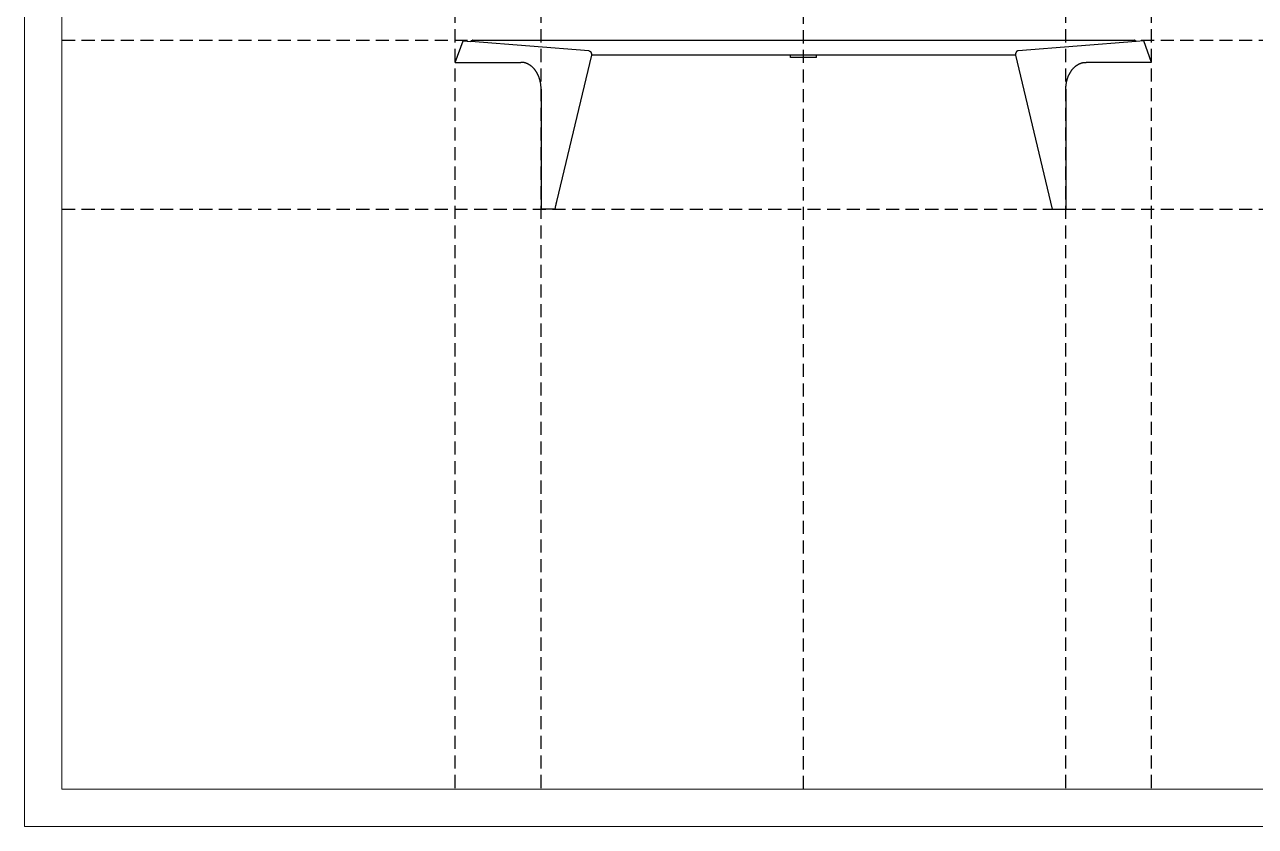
# Model space of a CAD drawing. Header units: millimetres. Extents: x 462 to 6402, y 441 to 4641.
# Drawn here: x 462 to 3755, y 441 to 2586 of the extents above; entities that cross this region are included whole.
import ezdxf

# ---------------------------------------------------------------- set-up
doc = ezdxf.new("R2010")
doc.units = ezdxf.units.MM
doc.linetypes.add('KRESKOWA', pattern=[0.75, 0.5, -0.25])
doc.layers.add('pomocnicza', color=253, linetype='KRESKOWA')
doc.layers.add('tabelka', color=7, linetype='Continuous')

msp = doc.modelspace()

# ---------------------------------------------------------------- linework, layer by layer
for p, q in [((1614.3, 2485.3), (1635.7, 2543.1)), ((1635.7, 2543.1), (1655.6, 2541.5)), ((1655.6, 2541.5), (1655.8, 2541.8)), ((1971.8, 2515.9), (1655.6, 2541.5)), ((1655.8, 2541.8), (1656.2, 2542.2)), ((1656.2, 2542.2), (1656.7, 2542.6)), ((1656.7, 2542.6), (1657.2, 2543)), ((1657.2, 2543), (1657.7, 2543.3)), ((1657.7, 2543.3), (1658.3, 2543.6)), ((1658.3, 2543.6), (1658.8, 2543.8)), ((1658.8, 2543.8), (1659.4, 2544)), ((1659.4, 2544), (1659.9, 2544.1)), ((1660, 2544.1), (1659.9, 2544.1)), ((1660, 2544.1), (1660.5, 2544.2)), ((1660.9, 2544.2), (1660.5, 2544.2)), ((1660.9, 2544.2), (1661, 2544.2)), ((1661, 2544.2), (3431, 2544.2)), ((3436.5, 2541.5), (3120.2, 2515.9)), ((3431.5, 2544.2), (3431, 2544.2)), ((3431, 2544.2), (3431, 2544.2)), ((3432.1, 2544.1), (3431.5, 2544.2)), ((3432.6, 2544), (3432.1, 2544.1)), ((3433.2, 2543.8), (3432.6, 2544)), ((3433.7, 2543.6), (3433.2, 2543.8)), ((3433.7, 2543.6), (3434.3, 2543.3)), ((3434.3, 2543.3), (3434.8, 2543)), ((3434.8, 2543), (3435.3, 2542.6)), ((3435.3, 2542.6), (3435.8, 2542.2)), ((3435.8, 2542.2), (3436.2, 2541.8)), ((3436.2, 2541.8), (3436.5, 2541.5)), ((3456.3, 2543.1), (3436.5, 2541.5)), ((3477.7, 2485.3), (3456.3, 2543.1)), ((1978.6, 2504.2), (1885.2, 2113)), ((1971.8, 2515.9), (1972.1, 2515.9)), ((1972.1, 2515.9), (1972.3, 2515.8)), ((1972.3, 2515.8), (1972.6, 2515.8)), ((1972.6, 2515.8), (1972.8, 2515.7)), ((1972.8, 2515.7), (1973.1, 2515.6)), ((1973.1, 2515.6), (1973.3, 2515.6)), ((1973.3, 2515.6), (1973.6, 2515.5)), ((1973.6, 2515.5), (1973.8, 2515.4)), ((1973.8, 2515.4), (1974.1, 2515.2)), ((1974.1, 2515.2), (1974.3, 2515.1)), ((1974.3, 2515.1), (1974.5, 2515)), ((1974.5, 2515), (1974.8, 2514.8)), ((1974.8, 2514.8), (1975, 2514.7)), ((1975, 2514.7), (1975.2, 2514.5)), ((1975.2, 2514.5), (1975.4, 2514.3)), ((1975.4, 2514.3), (1975.6, 2514.1)), ((1975.6, 2514.1), (1975.8, 2513.9)), ((1975.8, 2513.9), (1976, 2513.7)), ((1976, 2513.7), (1976.2, 2513.5)), ((1976.2, 2513.5), (1976.4, 2513.2)), ((1976.4, 2513.2), (1976.6, 2513)), ((1976.6, 2513), (1976.8, 2512.7)), ((1976.8, 2512.7), (1977, 2512.5)), ((1977, 2512.5), (1977.1, 2512.2)), ((1977.1, 2512.2), (1977.3, 2512)), ((1977.3, 2512), (1977.4, 2511.7)), ((1977.4, 2511.7), (1977.6, 2511.4)), ((1977.6, 2511.4), (1977.7, 2511.1)), ((1977.7, 2511.1), (1977.8, 2510.8)), ((1977.8, 2510.8), (1978, 2510.5)), ((1978, 2510.5), (1978.1, 2510.2)), ((1978.1, 2510.2), (1978.2, 2509.9)), ((1978.2, 2509.9), (1978.3, 2509.6)), ((1978.3, 2509.6), (1978.4, 2509.3)), ((1978.4, 2509.3), (1978.4, 2508.9)), ((1978.4, 2508.9), (1978.5, 2508.6)), ((1978.5, 2508.6), (1978.6, 2508.3)), ((1978.6, 2508.3), (1978.6, 2507.9)), ((1978.6, 2507.9), (1978.7, 2507.6)), ((1978.7, 2504.6), (1978.6, 2504.3)), ((1978.6, 2504.3), (1978.6, 2504.2)), ((2511, 2504.2), (1978.6, 2504.2)), ((1978.7, 2507.6), (1978.7, 2507.3)), ((1978.7, 2507.3), (1978.7, 2506.9)), ((1978.7, 2506.9), (1978.7, 2506.6)), ((1978.7, 2506.6), (1978.7, 2506.3)), ((1978.7, 2506.3), (1978.7, 2505.9)), ((1978.7, 2505.9), (1978.7, 2505.6)), ((1978.7, 2505.6), (1978.7, 2505.3)), ((1978.7, 2505.3), (1978.7, 2504.9)), ((1978.7, 2504.9), (1978.7, 2504.6)), ((2511, 2498.2), (2511, 2504.2)), ((2581, 2504.2), (2511, 2504.2)), ((2581, 2498.2), (2581, 2504.2)), ((3113.4, 2504.2), (2581, 2504.2)), ((3113.3, 2506.6), (3113.2, 2506.3)), ((3113.2, 2506.3), (3113.2, 2505.9)), ((3113.2, 2505.9), (3113.3, 2505.6)), ((3113.4, 2507.9), (3113.3, 2507.6)), ((3113.3, 2507.6), (3113.3, 2507.3)), ((3113.3, 2507.3), (3113.3, 2506.9)), ((3113.3, 2506.9), (3113.3, 2506.6)), ((3113.3, 2505.6), (3113.3, 2505.3)), ((3113.3, 2505.3), (3113.3, 2504.9)), ((3113.3, 2504.9), (3113.3, 2504.6)), ((3113.3, 2504.6), (3113.4, 2504.3)), ((3113.5, 2508.6), (3113.4, 2508.3)), ((3113.4, 2508.3), (3113.4, 2507.9)), ((3113.4, 2504.3), (3113.4, 2504.2)), ((3113.4, 2504.2), (3211.6, 2092.7)), ((3113.6, 2508.9), (3113.5, 2508.6)), ((3113.7, 2509.6), (3113.6, 2509.3)), ((3113.6, 2509.3), (3113.6, 2508.9)), ((3113.8, 2509.9), (3113.7, 2509.6)), ((3113.9, 2510.2), (3113.8, 2509.9)), ((3114, 2510.5), (3113.9, 2510.2)), ((3114.2, 2510.8), (3114, 2510.5)), ((3114.3, 2511.1), (3114.2, 2510.8)), ((3114.4, 2511.4), (3114.3, 2511.1)), ((3114.6, 2511.7), (3114.4, 2511.4)), ((3114.7, 2512), (3114.6, 2511.7)), ((3114.9, 2512.2), (3114.7, 2512)), ((3115, 2512.5), (3114.9, 2512.2)), ((3115.2, 2512.7), (3115, 2512.5)), ((3115.4, 2513), (3115.2, 2512.7)), ((3115.6, 2513.2), (3115.4, 2513)), ((3115.7, 2513.5), (3115.6, 2513.2)), ((3115.9, 2513.7), (3115.7, 2513.5)), ((3116.1, 2513.9), (3115.9, 2513.7)), ((3116.4, 2514.1), (3116.1, 2513.9)), ((3116.6, 2514.3), (3116.4, 2514.1)), ((3116.8, 2514.5), (3116.6, 2514.3)), ((3117, 2514.7), (3116.8, 2514.5)), ((3117.2, 2514.8), (3117, 2514.7)), ((3117.5, 2515), (3117.2, 2514.8)), ((3117.7, 2515.1), (3117.5, 2515)), ((3117.9, 2515.2), (3117.7, 2515.1)), ((3118.2, 2515.4), (3117.9, 2515.2)), ((3118.4, 2515.5), (3118.2, 2515.4)), ((3118.7, 2515.6), (3118.4, 2515.5)), ((3118.9, 2515.6), (3118.7, 2515.6)), ((3119.1, 2515.7), (3118.9, 2515.6)), ((3119.4, 2515.8), (3119.1, 2515.7)), ((3119.6, 2515.8), (3119.4, 2515.8)), ((3119.9, 2515.9), (3119.6, 2515.8)), ((3120.2, 2515.9), (3119.9, 2515.9)), ((1614.3, 2485.3), (1614.3, 2485.3)), ((1614.3, 2485.3), (1790, 2485.3)), ((1792.6, 2485.3), (1790, 2485.3)), ((1793.4, 2485.2), (1792.6, 2485.3)), ((1794.3, 2485.1), (1793.4, 2485.2)), ((1795.1, 2485), (1794.3, 2485.1)), ((1795.9, 2484.9), (1795.1, 2485)), ((1796.8, 2484.8), (1795.9, 2484.9)), ((1797.6, 2484.6), (1796.8, 2484.8)), ((1798.5, 2484.5), (1797.6, 2484.6)), ((1799.3, 2484.3), (1798.5, 2484.5)), ((1800.1, 2484.1), (1799.3, 2484.3)), ((1801, 2483.9), (1800.1, 2484.1)), ((1801.8, 2483.6), (1801, 2483.9)), ((1802.6, 2483.4), (1801.8, 2483.6)), ((1803.4, 2483.1), (1802.6, 2483.4)), ((1804.2, 2482.8), (1803.4, 2483.1)), ((1805.1, 2482.5), (1804.2, 2482.8)), ((1805.9, 2482.2), (1805.1, 2482.5)), ((1806.7, 2481.8), (1805.9, 2482.2)), ((1807.5, 2481.5), (1806.7, 2481.8)), ((1808.3, 2481.1), (1807.5, 2481.5)), ((1809.1, 2480.7), (1808.3, 2481.1)), ((1809.9, 2480.3), (1809.1, 2480.7)), ((1810.7, 2479.9), (1809.9, 2480.3)), ((1811.4, 2479.4), (1810.7, 2479.9)), ((1812.2, 2479), (1811.4, 2479.4)), ((1813, 2478.5), (1812.2, 2479)), ((1813.7, 2478), (1813, 2478.5)), ((1814.5, 2477.5), (1813.7, 2478)), ((1815.2, 2477), (1814.5, 2477.5)), ((1816, 2476.5), (1815.2, 2477)), ((1816.7, 2475.9), (1816, 2476.5)), ((1817.5, 2475.3), (1816.7, 2475.9)), ((1818.2, 2474.8), (1817.5, 2475.3)), ((1818.9, 2474.2), (1818.2, 2474.8)), ((1819.6, 2473.5), (1818.9, 2474.2)), ((1820.3, 2472.9), (1819.6, 2473.5)), ((1821, 2472.3), (1820.3, 2472.9)), ((1821.7, 2471.6), (1821, 2472.3)), ((1822.4, 2471), (1821.7, 2471.6)), ((1823.1, 2470.3), (1822.4, 2471)), ((1823.7, 2469.6), (1823.1, 2470.3)), ((2581, 2498.2), (2511, 2498.2)), ((3268.3, 2469.6), (3268.9, 2470.3)), ((3268.9, 2470.3), (3269.6, 2471)), ((3269.6, 2471), (3270.3, 2471.6)), ((3270.3, 2471.6), (3271, 2472.3)), ((3271, 2472.3), (3271.7, 2472.9)), ((3271.7, 2472.9), (3272.4, 2473.5)), ((3272.4, 2473.5), (3273.1, 2474.2)), ((3273.1, 2474.2), (3273.8, 2474.8)), ((3273.8, 2474.8), (3274.5, 2475.3)), ((3274.5, 2475.3), (3275.3, 2475.9)), ((3275.3, 2475.9), (3276, 2476.5)), ((3276, 2476.5), (3276.7, 2477)), ((3276.7, 2477), (3277.5, 2477.5)), ((3277.5, 2477.5), (3278.3, 2478)), ((3278.3, 2478), (3279, 2478.5)), ((3279, 2478.5), (3279.8, 2479)), ((3279.8, 2479), (3280.6, 2479.4)), ((3280.6, 2479.4), (3281.3, 2479.9)), ((3281.3, 2479.9), (3282.1, 2480.3)), ((3282.1, 2480.3), (3282.9, 2480.7)), ((3282.9, 2480.7), (3283.7, 2481.1)), ((3283.7, 2481.1), (3284.5, 2481.5)), ((3284.5, 2481.5), (3285.3, 2481.8)), ((3285.3, 2481.8), (3286.1, 2482.2)), ((3286.1, 2482.2), (3286.9, 2482.5)), ((3286.9, 2482.5), (3287.7, 2482.8)), ((3287.7, 2482.8), (3288.6, 2483.1)), ((3288.6, 2483.1), (3289.4, 2483.4)), ((3289.4, 2483.4), (3290.2, 2483.6)), ((3290.2, 2483.6), (3291, 2483.9)), ((3291, 2483.9), (3291.9, 2484.1)), ((3291.9, 2484.1), (3292.7, 2484.3)), ((3292.7, 2484.3), (3293.5, 2484.5)), ((3293.5, 2484.5), (3294.4, 2484.6)), ((3294.4, 2484.6), (3295.2, 2484.8)), ((3295.2, 2484.8), (3296.1, 2484.9)), ((3296.1, 2484.9), (3296.9, 2485)), ((3296.9, 2485), (3297.7, 2485.1)), ((3297.7, 2485.1), (3298.6, 2485.2)), ((3298.6, 2485.2), (3299.4, 2485.3)), ((3299.4, 2485.3), (3302, 2485.3)), ((3477.7, 2485.3), (3302, 2485.3)), ((1824.4, 2468.9), (1823.7, 2469.6)), ((1825, 2468.1), (1824.4, 2468.9)), ((1825.7, 2467.4), (1825, 2468.1)), ((1826.3, 2466.6), (1825.7, 2467.4)), ((1826.9, 2465.9), (1826.3, 2466.6)), ((1827.5, 2465.1), (1826.9, 2465.9)), ((1828.1, 2464.3), (1827.5, 2465.1)), ((1828.7, 2463.5), (1828.1, 2464.3)), ((1829.3, 2462.7), (1828.7, 2463.5)), ((1829.9, 2461.8), (1829.3, 2462.7)), ((1830.5, 2461), (1829.9, 2461.8)), ((1831, 2460.2), (1830.5, 2461)), ((1831.6, 2459.3), (1831, 2460.2)), ((1832.1, 2458.4), (1831.6, 2459.3)), ((1832.6, 2457.5), (1832.1, 2458.4)), ((1833.1, 2456.6), (1832.6, 2457.5)), ((1833.6, 2455.7), (1833.1, 2456.6)), ((1834.1, 2454.8), (1833.6, 2455.7)), ((1834.6, 2453.9), (1834.1, 2454.8)), ((1835.1, 2452.9), (1834.6, 2453.9)), ((1835.5, 2452), (1835.1, 2452.9)), ((1836, 2451), (1835.5, 2452)), ((1836.4, 2450.1), (1836, 2451)), ((1836.8, 2449.1), (1836.4, 2450.1)), ((1837.3, 2448.1), (1836.8, 2449.1)), ((1837.7, 2447.1), (1837.3, 2448.1)), ((1838, 2446.1), (1837.7, 2447.1)), ((1838.4, 2445.1), (1838, 2446.1)), ((1838.8, 2444.1), (1838.4, 2445.1)), ((1839.1, 2443.1), (1838.8, 2444.1)), ((1839.5, 2442), (1839.1, 2443.1)), ((1839.8, 2441), (1839.5, 2442)), ((1840.1, 2439.9), (1839.8, 2441)), ((1840.4, 2438.9), (1840.1, 2439.9)), ((1840.7, 2437.8), (1840.4, 2438.9)), ((1841, 2436.8), (1840.7, 2437.8)), ((3251, 2436.8), (3251.3, 2437.8)), ((3251.3, 2437.8), (3251.5, 2438.9)), ((3251.5, 2438.9), (3251.9, 2439.9)), ((3251.9, 2439.9), (3252.2, 2441)), ((3252.2, 2441), (3252.5, 2442)), ((3252.5, 2442), (3252.8, 2443.1)), ((3252.8, 2443.1), (3253.2, 2444.1)), ((3253.2, 2444.1), (3253.6, 2445.1)), ((3253.6, 2445.1), (3253.9, 2446.1)), ((3253.9, 2446.1), (3254.3, 2447.1)), ((3254.3, 2447.1), (3254.7, 2448.1)), ((3254.7, 2448.1), (3255.1, 2449.1)), ((3255.1, 2449.1), (3255.6, 2450.1)), ((3255.6, 2450.1), (3256, 2451)), ((3256, 2451), (3256.5, 2452)), ((3256.5, 2452), (3256.9, 2452.9)), ((3256.9, 2452.9), (3257.4, 2453.9)), ((3257.4, 2453.9), (3257.9, 2454.8)), ((3257.9, 2454.8), (3258.4, 2455.7)), ((3258.4, 2455.7), (3258.9, 2456.6)), ((3258.9, 2456.6), (3259.4, 2457.5)), ((3259.4, 2457.5), (3259.9, 2458.4)), ((3259.9, 2458.4), (3260.4, 2459.3)), ((3260.4, 2459.3), (3261, 2460.2)), ((3261, 2460.2), (3261.5, 2461)), ((3261.5, 2461), (3262.1, 2461.8)), ((3262.1, 2461.8), (3262.7, 2462.7)), ((3262.7, 2462.7), (3263.3, 2463.5)), ((3263.3, 2463.5), (3263.9, 2464.3)), ((3263.9, 2464.3), (3264.5, 2465.1)), ((3264.5, 2465.1), (3265.1, 2465.9)), ((3265.1, 2465.9), (3265.7, 2466.6)), ((3265.7, 2466.6), (3266.3, 2467.4)), ((3266.3, 2467.4), (3267, 2468.1)), ((3267, 2468.1), (3267.6, 2468.9)), ((3267.6, 2468.9), (3268.3, 2469.6)), ((1841.3, 2435.7), (1841, 2436.8)), ((1841.5, 2434.6), (1841.3, 2435.7)), ((1841.8, 2433.5), (1841.5, 2434.6)), ((1842, 2432.4), (1841.8, 2433.5)), ((1842.2, 2431.4), (1842, 2432.4)), ((1842.4, 2430.3), (1842.2, 2431.4)), ((1842.6, 2429.2), (1842.4, 2430.3)), ((1842.8, 2428.1), (1842.6, 2429.2)), ((1843, 2426.9), (1842.8, 2428.1)), ((1843.1, 2425.8), (1843, 2426.9)), ((1843.3, 2424.7), (1843.1, 2425.8)), ((1843.4, 2423.6), (1843.3, 2424.7)), ((1843.5, 2422.5), (1843.4, 2423.6)), ((1843.6, 2421.4), (1843.5, 2422.5)), ((1843.7, 2420.2), (1843.6, 2421.4)), ((1843.8, 2419.1), (1843.7, 2420.2)), ((1843.8, 2418), (1843.8, 2419.1)), ((1843.9, 2413.5), (1843.8, 2418)), ((1843.9, 2413.5), (1843.9, 2092.7)), ((3248.1, 2413.5), (3248.2, 2418)), ((3248.1, 2413.5), (3248.1, 2092.7)), ((3248.2, 2419.1), (3248.3, 2420.2)), ((3248.2, 2418), (3248.2, 2419.1)), ((3248.3, 2420.2), (3248.4, 2421.4)), ((3248.4, 2421.4), (3248.5, 2422.5)), ((3248.5, 2422.5), (3248.6, 2423.6)), ((3248.6, 2423.6), (3248.7, 2424.7)), ((3248.7, 2424.7), (3248.9, 2425.8)), ((3248.9, 2425.8), (3249, 2426.9)), ((3249, 2426.9), (3249.2, 2428.1)), ((3249.2, 2428.1), (3249.4, 2429.2)), ((3249.4, 2429.2), (3249.6, 2430.3)), ((3249.6, 2430.3), (3249.8, 2431.4)), ((3249.8, 2431.4), (3250, 2432.4)), ((3250, 2432.4), (3250.2, 2433.5)), ((3250.2, 2433.5), (3250.5, 2434.6)), ((3250.5, 2434.6), (3250.7, 2435.7)), ((3250.7, 2435.7), (3251, 2436.8)), ((1884.1, 2108.1), (1884, 2107.6)), ((1884.2, 2108.5), (1884.1, 2108.2)), ((1884.1, 2108.2), (1884.1, 2108.1)), ((1884.3, 2108.9), (1884.2, 2108.8)), ((1884.2, 2108.8), (1884.2, 2108.5)), ((1884.4, 2109.4), (1884.3, 2108.9)), ((1884.5, 2109.9), (1884.4, 2109.4)), ((1884.6, 2110.4), (1884.5, 2110)), ((1884.5, 2110), (1884.5, 2109.9)), ((1884.7, 2110.6), (1884.6, 2110.4)), ((1884.8, 2111.3), (1884.7, 2110.9)), ((1884.7, 2110.9), (1884.7, 2110.6)), ((1884.9, 2111.4), (1884.8, 2111.3)), ((1885, 2111.9), (1884.9, 2111.4)), ((1885.1, 2112.4), (1885, 2111.9)), ((1885.2, 2113), (1885.1, 2112.5)), ((1885.1, 2112.5), (1885.1, 2112.4)), ((1880.4, 2092.7), (1843.9, 2092.7)), ((1882.7, 2102.4), (1880.4, 2092.7)), ((1882.8, 2102.7), (1882.7, 2102.4)), ((1882.9, 2102.9), (1882.8, 2102.8)), ((1882.8, 2102.8), (1882.8, 2102.7)), ((1882.8, 2102.7), (1882.8, 2102.7)), ((1882.9, 2103), (1883, 2103.5)), ((1882.9, 2103), (1882.9, 2102.9)), ((1883.1, 2103.9), (1883, 2103.7)), ((1883, 2103.7), (1883, 2103.5)), ((1883, 2103.5), (1883, 2103.5)), ((1883.2, 2104.3), (1883.1, 2104.1)), ((1883.1, 2104.1), (1883.1, 2103.9)), ((1883.2, 2104.6), (1883.2, 2104.3)), ((1883.3, 2104.6), (1883.2, 2104.6)), ((1883.4, 2105.1), (1883.3, 2104.8)), ((1883.3, 2104.8), (1883.3, 2104.6)), ((1883.5, 2105.8), (1883.4, 2105.4)), ((1883.4, 2105.4), (1883.4, 2105.2)), ((1883.4, 2105.2), (1883.4, 2105.1)), ((1883.6, 2106.1), (1883.5, 2105.8)), ((1883.7, 2106.4), (1883.6, 2106.1)), ((1883.8, 2106.8), (1883.7, 2106.5)), ((1883.7, 2106.5), (1883.7, 2106.4)), ((1883.9, 2107.2), (1883.8, 2107)), ((1883.8, 2107), (1883.8, 2106.8)), ((1884, 2107.6), (1883.9, 2107.2)), ((1884, 2107.6), (1884, 2107.6)), ((3211.6, 2092.7), (3248.1, 2092.7))]:
    msp.add_line(p, q)
at = {"layer": 'pomocnicza', "ltscale": 70}
for points in [[(1614.3, 543.7), (1614.3, 4543.7)], [(3477.7, 543.7), (3477.7, 4543.7)], [(561.9, 2544.2), (6301.9, 2544.2)]]:
    msp.add_lwpolyline(points, dxfattribs=at)
at = {"layer": 'pomocnicza', "color": 254, "ltscale": 70}
for points in [[(1843.9, 543.7), (1843.9, 4543.7)], [(2546, 541.1), (2546, 4543.7)], [(3248.1, 543.7), (3248.1, 4543.7)]]:
    msp.add_lwpolyline(points, dxfattribs=at)
at = {"layer": 'pomocnicza', "color": 253, "ltscale": 70}
msp.add_lwpolyline([(561.9, 2092.7), (6301.9, 2092.7)], dxfattribs=at)
at = {"layer": 'tabelka', "lineweight": 5}
for points in [[(461.9, 4641.1), (6401.9, 4641.1), (6401.9, 441.1), (461.9, 441.1)], [(561.9, 4541.1), (6301.9, 4541.1), (6301.9, 541.1), (561.9, 541.1)]]:
    msp.add_lwpolyline(points, close=True, dxfattribs=at)

doc.saveas('drawing.dxf')
